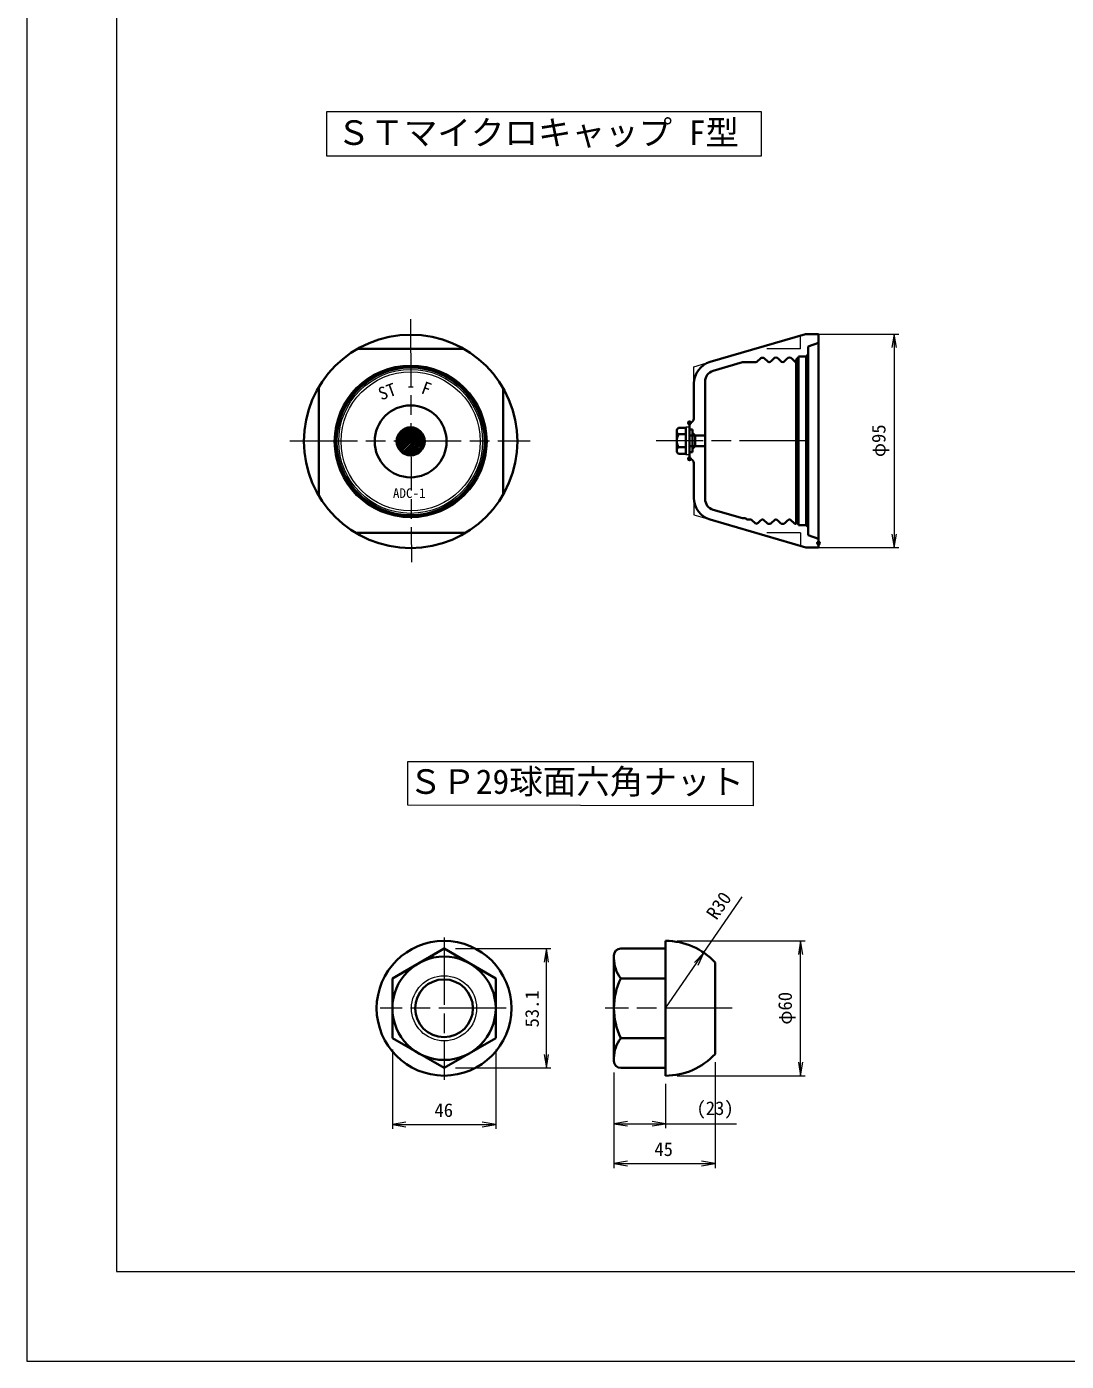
# Model space of a CAD drawing. Units: millimetres at full size, sheet at 1:2.5. Extents: x 9811 to 11491, y -1826 to -623.
# Drawn here: x 9811 to 10274, y -1811 to -1217 of the extents above; entities that cross this region are included whole.
import ezdxf
from ezdxf.enums import TextEntityAlignment as Align

# ---------------------------------------------------------------- set-up
doc = ezdxf.new("R2010")
doc.units = ezdxf.units.MM
doc.header["$LTSCALE"] = 2.5
doc.header["$PDMODE"] = 32
doc.header["$PDSIZE"] = 1.25
for name, pattern in [('CHAIN', [18.5, 12, -1.5, 3.5, -1.5]), ('CHAIN_DOUBLE_DASH', [23.5, 12, -1.5, 3.5, -1.5, 3.5, -1.5]), ('DASHED_SPACED', [12, 6, -6])]:
    doc.linetypes.add(name, pattern=pattern)
for name, color, linetype, lineweight in [('1外形線', 7, 'Continuous', 35), ('2細い実線', 3, 'Continuous', 20), ('4中心線', 1, 'CHAIN', 15), ('5想像線', 6, 'CHAIN_DOUBLE_DASH', 13), ('6寸法線', 4, 'Continuous', 13), ('7枠', 7, 'Continuous', 13), ('_-0', 7, 'Continuous', 13), ('外形線', 7, 'Continuous', 35), ('枠', 7, 'Continuous', 13), ('隠れ線', 2, 'DASHED_SPACED', 13)]:
    doc.layers.add(name, color=color, linetype=linetype, lineweight=lineweight)
doc.styles.add('ＭＳ ゴシック', font='')
doc.styles.get('ＭＳ ゴシック').set_extended_font_data('MS Gothic')

# ---------------------------------------------------------------- blocks, each defined once
blk = doc.blocks.new('open_arrow')
at = {"color": 0, "linetype": 'Continuous', "lineweight": -2}
blk.add_lwpolyline([(7.5, 1.25), (0, 0), (7.5, -1.25)], dxfattribs=at)

msp = doc.modelspace()

# ---------------------------------------------------------------- hatches: boundary and pattern name
at = {"layer": '2細い実線'}
h = msp.add_hatch(dxfattribs=at)
h.set_pattern_fill('USER', color=254, style=0, pattern_type=2)
h.set_pattern_definition([(45, (10418.647, -1597.786), (-0.35355, 0.35355), [])])
h.paths.add_polyline_path([(9988.003, -1401.878), (9985.292, -1406.575, -0.26795), (9984.859, -1406.825), (9982.328, -1406.825), (9979.436, -1406.825, -0.26795), (9979.003, -1406.575), (9976.292, -1401.878, -0.27234), (9976.296, -1401.371), (9976.296, -1401.371), (9979.003, -1396.682, -0.26795), (9979.436, -1396.432), (9982.296, -1396.432), (9984.859, -1396.432, -0.26795), (9985.292, -1396.682), (9987.999, -1401.371), (9987.999, -1401.371, -0.27234)])

# ---------------------------------------------------------------- linework, layer by layer
at = {"layer": '1外形線'}
for p, q in [((10157.924, -1353.871), (10115.383, -1366.285)), ((10163.71, -1357.697), (10163.716, -1445.048)), ((10005.688, -1360.372), (9958.608, -1360.372)), ((10154.71, -1364.121), (10154.71, -1363.871)), ((10154.71, -1364.121), (10154.71, -1438.621)), ((10158.122, -1438.871), (10158.11, -1363.871)), ((10159.11, -1362.871), (10159.116, -1439.877)), ((10129.874, -1366.371), (10116.786, -1370.197)), ((10153.71, -1437.621), (10153.71, -1366.352)), ((9941.311, -1425.89), (9941.311, -1377.366)), ((10023.311, -1425.331), (10023.311, -1377.926)), ((10104.589, -1395.598), (10101.389, -1395.598)), ((10104.589, -1395.598), (10104.589, -1407.145)), ((9979.003, -1396.682), (9976.292, -1401.378)), ((9976.292, -1401.378), (9979.003, -1396.682)), ((9984.859, -1396.432), (9979.436, -1396.432)), ((9988.003, -1401.378), (9985.292, -1396.682)), ((10100.589, -1397.041), (10100.589, -1405.701)), ((10104.589, -1398.485), (10101.389, -1398.485)), ((9976.292, -1401.878), (9979.003, -1406.575)), ((9979.436, -1406.825), (9984.859, -1406.825)), ((9985.292, -1406.575), (9988.003, -1401.878)), ((10104.589, -1404.258), (10101.389, -1404.258)), ((10104.589, -1407.145), (10101.389, -1407.145)), ((10158.001, -1448.894), (10115.383, -1436.412)), ((10129.874, -1435.868), (10116.786, -1432.042)), ((10131.133, -1435.868), (10129.874, -1435.868)), ((10006.567, -1442.371), (9957.729, -1442.371)), ((10154.71, -1438.871), (10154.71, -1438.621)), ((9974.013, -1640.66), (9997.013, -1627.381)), ((9997.013, -1627.381), (10020.013, -1640.66)), ((10095.641, -1627.381), (10075.641, -1627.381)), ((10095.641, -1653.931), (10095.641, -1623.931)), ((10072.641, -1677.481), (10072.641, -1630.381)), ((10117.641, -1674.327), (10117.641, -1633.535)), ((9974.013, -1640.66), (9974.013, -1667.202)), ((10020.013, -1640.66), (10020.013, -1667.202)), ((10095.641, -1640.656), (10075.641, -1640.656)), ((10095.641, -1653.931), (10095.641, -1683.931)), ((9974.013, -1667.202), (9997.013, -1680.481)), ((9997.013, -1680.481), (10020.013, -1667.202)), ((10095.641, -1667.206), (10075.641, -1667.206)), ((10095.641, -1680.481), (10075.641, -1680.481)), ((10095.641, -1683.931), (10095.641, -1680.481))]:
    msp.add_line(p, q, dxfattribs=at)
for centre, radius in [((9982.148, -1401.628), 47.5), ((9982.148, -1401.628), 33), ((9982.148, -1401.628), 16), ((9982.148, -1401.628), 6.25), ((9997.013, -1653.931), 30), ((9997.013, -1653.931), 22.993), ((9997.013, -1653.931), 12.85)]:
    msp.add_circle(centre, radius, dxfattribs=at)
for centre, radius, start, end in [((10118.189, -1375.883), 10, 106.29556, 180.00002), ((10102.291, -1397.041), 1.702, 122.00463, 237.99542), ((9976.725, -1401.628), 0.5, 150, 210), ((9979.436, -1396.932), 0.5, 90, 150), ((9984.859, -1396.932), 0.5, 30, 90), ((9987.57, -1401.628), 0.5, 330, 30), ((10106.197, -1401.371), 5.608, 149.02091, 210.97913), ((9979.436, -1406.325), 0.5, 210, 270), ((9984.859, -1406.325), 0.5, 270, 330), ((10102.291, -1405.701), 1.702, 122.00463, 237.99542), ((10118.189, -1426.814), 10, 180.00002, 253.70448), ((10075.641, -1630.381), 3, 90, 180), ((10095.641, -1653.931), 30, 42.83343, 90), ((10087.641, -1631.656), 15, 180, 216.8699), ((10103.512, -1653.931), 30.871, 154.53143, 180), ((10103.512, -1653.931), 30.871, 180, 205.46857), ((10087.641, -1676.206), 15, 143.1301, 180), ((10095.641, -1653.931), 30, 270, 317.16657), ((10075.641, -1677.481), 3, 180, 270)]:
    msp.add_arc(centre, radius, start, end, dxfattribs=at)
at = {"layer": '2細い実線', "color": 9}
for radius in [33.986, 33.557, 33.237, 32.687, 32.03, 30.973]:
    msp.add_circle((9982.148, -1401.628), radius, dxfattribs=at)
at = {"layer": '2細い実線'}
msp.add_circle((9997.013, -1653.931), 14.5, dxfattribs=at)
at = {"layer": '4中心線'}
for p, q in [((9982.148, -1347.275), (9982.475, -1455.32)), ((9928.418, -1401.371), (10035.327, -1401.371)), ((10158.522, -1401.371), (10091.378, -1401.371)), ((9997.013, -1622.474), (9997.013, -1685.79)), ((10024.645, -1653.931), (9968.545, -1653.931)), ((10125.317, -1653.931), (10068.788, -1653.931))]:
    msp.add_line(p, q, dxfattribs=at)
at = {"layer": '5想像線'}
for p, q in [((10108.189, -1368.388), (10115.383, -1366.285)), ((10108.189, -1375.928), (10108.189, -1368.388)), ((10108.189, -1426.814), (10108.189, -1434.309)), ((10108.189, -1434.309), (10115.383, -1436.412))]:
    msp.add_line(p, q, dxfattribs=at)
at = {"layer": '6寸法線'}
for p, q in [((10163.004, -1353.849), (10199.371, -1353.849)), ((10197.371, -1353.849), (10197.371, -1448.849)), ((10163.004, -1448.849), (10199.371, -1448.849)), ((10095.641, -1653.931), (10129.709, -1604.343)), ((10002.093, -1627.381), (10044.547, -1627.381)), ((10042.547, -1680.481), (10042.547, -1627.381)), ((10100.721, -1623.931), (10157.705, -1623.931)), ((10155.705, -1683.931), (10155.705, -1623.931)), ((9974.013, -1672.282), (9974.013, -1707.657)), ((10020.013, -1672.282), (10020.013, -1707.657)), ((10002.093, -1680.481), (10044.547, -1680.481)), ((10117.641, -1677.907), (10117.641, -1725.054)), ((10072.641, -1682.561), (10072.641, -1725.054)), ((10072.641, -1682.561), (10072.641, -1707.324)), ((10100.721, -1683.931), (10157.705, -1683.931)), ((10095.641, -1687.511), (10095.641, -1707.324)), ((9974.013, -1705.657), (10020.013, -1705.657)), ((10072.641, -1705.324), (10127.228, -1705.324)), ((10072.641, -1723.054), (10117.641, -1723.054))]:
    msp.add_line(p, q, dxfattribs=at)
at = {"layer": '7枠'}
for p, q in [((9811.256, -623.057), (9811.256, -1811.057)), ((9851.256, -663.057), (9851.256, -1771.057)), ((9851.256, -1771.057), (11451.256, -1771.057)), ((9811.256, -1811.057), (11491.256, -1811.057))]:
    msp.add_line(p, q, dxfattribs=at)
at = {"layer": '_-0'}
for p, q in [((10104.589, -1407.621), (10104.589, -1395.121)), ((10104.589, -1395.121), (10106.189, -1395.121)), ((10106.189, -1395.121), (10106.189, -1407.621)), ((10106.189, -1407.621), (10104.589, -1407.621))]:
    msp.add_line(p, q, dxfattribs=at)
at = {"layer": '外形線'}
for p, q in [((10163.71, -1353.871), (10157.924, -1353.871)), ((10163.71, -1357.697), (10163.71, -1353.871)), ((10163.71, -1357.697), (10159.11, -1359.371)), ((10159.11, -1359.371), (10159.11, -1362.871)), ((10136.527, -1365.958), (10137.647, -1364.822)), ((10140.903, -1365.949), (10139.792, -1364.822)), ((10142.536, -1365.949), (10143.656, -1364.813)), ((10146.912, -1365.94), (10145.801, -1364.813)), ((10148.545, -1365.94), (10149.665, -1364.804)), ((10152.921, -1365.93), (10151.81, -1364.804)), ((10154.71, -1364.121), (10153.71, -1365.121)), ((10153.71, -1365.121), (10153.71, -1366.352)), ((10154.71, -1363.871), (10158.11, -1363.871)), ((10159.11, -1362.871), (10158.11, -1363.871)), ((10135.71, -1366.371), (10129.874, -1366.371)), ((10108.189, -1375.928), (10108.189, -1391.371)), ((10113.189, -1374.996), (10113.189, -1401.371)), ((10106.189, -1409.371), (10106.189, -1393.371)), ((10107.589, -1396.371), (10106.189, -1396.371)), ((10113.189, -1398.984), (10106.189, -1398.984)), ((10107.589, -1396.371), (10107.589, -1401.371)), ((10108.702, -1398.984), (10107.589, -1397.871)), ((10107.589, -1406.371), (10107.589, -1401.371)), ((10108.702, -1398.984), (10108.702, -1401.371)), ((10108.702, -1403.758), (10108.702, -1401.372)), ((10113.189, -1427.243), (10113.189, -1401.371)), ((10113.189, -1403.758), (10106.189, -1403.758)), ((10107.589, -1406.371), (10106.189, -1406.371)), ((10108.702, -1403.758), (10107.589, -1404.872)), ((10108.189, -1426.814), (10108.189, -1411.371)), ((10131.71, -1436.371), (10131.133, -1435.868)), ((10133.71, -1436.371), (10131.71, -1436.371)), ((10133.746, -1436.371), (10135.71, -1438.362)), ((10137.894, -1436.784), (10136.783, -1437.911)), ((10139.527, -1436.784), (10140.647, -1437.92)), ((10143.903, -1436.794), (10142.792, -1437.92)), ((10145.536, -1436.794), (10146.656, -1437.929)), ((10149.912, -1436.803), (10148.801, -1437.929)), ((10151.545, -1436.803), (10152.665, -1437.939)), ((10153.71, -1437.621), (10153.71, -1438.39)), ((10154.71, -1438.621), (10153.71, -1437.621)), ((10154.71, -1438.871), (10158.11, -1438.871)), ((10159.11, -1439.871), (10158.11, -1438.871)), ((10159.116, -1439.865), (10158.116, -1438.865)), ((10163.71, -1445.046), (10159.11, -1443.371)), ((10159.116, -1443.365), (10159.116, -1439.865)), ((10163.716, -1445.039), (10159.116, -1443.365)), ((10163.717, -1448.864), (10157.93, -1448.865)), ((10163.689, -1448.894), (10158.001, -1448.894)), ((10163.716, -1445.039), (10163.717, -1448.864))]:
    msp.add_line(p, q, dxfattribs=at)
for centre, radius, start, end in [((10135.71, -1365.381), 1, 270.00002, 324.72163), ((10138.719, -1365.871), 1.5, 44.3639, 135.63615), ((10141.719, -1365.371), 1, 215.27842, 324.72163), ((10144.729, -1365.862), 1.5, 44.3639, 135.63615), ((10147.729, -1365.362), 1, 215.27842, 324.72163), ((10150.738, -1365.853), 1.5, 44.3639, 135.63615), ((10153.738, -1365.353), 1, 215.27842, 268.422), ((10118.189, -1374.996), 5, 106.29556, 180.00002), ((10106.189, -1391.371), 2, 270.00002, 0.00002), ((10106.189, -1411.371), 2, 0.00002, 90.00002), ((10118.189, -1427.243), 5, 180.00002, 253.70448), ((10138.71, -1437.362), 1, 35.27842, 144.72163), ((10144.72, -1437.371), 1, 35.27842, 144.72163), ((10150.729, -1437.381), 1, 35.27842, 144.72163), ((10135.71, -1436.862), 1.5, 270.00002, 315.63615), ((10141.72, -1436.871), 1.5, 224.3639, 315.63615), ((10147.729, -1436.881), 1.5, 224.3639, 315.63615), ((10153.738, -1436.89), 1.5, 224.3639, 268.94808)]:
    msp.add_arc(centre, radius, start, end, dxfattribs=at)
for p in [(10106.189, -1393.371), (10106.189, -1409.371), (10163.689, -1446.894)]:
    msp.add_point(p, dxfattribs=at)
at = {"layer": '枠'}
for points in [[(9944.815, -1254.85), (10138.14, -1254.85), (10138.14, -1274.656), (9944.815, -1274.656)], [(9980.958, -1544.06), (10134.642, -1544.06), (10134.642, -1563.866), (9980.924, -1563.603)]]:
    msp.add_lwpolyline(points, close=True, dxfattribs=at)
at = {"layer": '隠れ線'}
for p, q in [((10155.71, -1360.395), (10155.71, -1354.518)), ((10155.71, -1360.395), (10135.568, -1360.395)), ((10155.71, -1442.371), (10135.729, -1442.371)), ((10155.71, -1442.371), (10155.71, -1448.224)), ((10155.716, -1442.342), (10155.717, -1448.218))]:
    msp.add_line(p, q, dxfattribs=at)

# ---------------------------------------------------------------- block references
at = {"layer": '6寸法線', "xscale": 0.8, "yscale": 0.8}
for p, rotation in [((10197.371, -1353.849), 270), ((10197.371, -1448.849), 90), ((10042.547, -1627.381), 270), ((10155.705, -1623.931), 270), ((10112.629, -1629.204), 235.5), ((10042.547, -1680.481), 90), ((10155.705, -1683.931), 90), ((10020.013, -1705.657), 180), ((10095.641, -1705.324), 180), ((10117.641, -1723.054), 180)]:
    msp.add_blockref('open_arrow', p, dxfattribs=dict(at, rotation=rotation))
for p in [(9974.013, -1705.657), (10072.641, -1705.324), (10072.641, -1723.054)]:
    msp.add_blockref('open_arrow', p, dxfattribs=at)

# ---------------------------------------------------------------- texts
at = {"layer": '6寸法線', "style": 'ＭＳ ゴシック'}
for s, rotation, p in [('φ95', 90, (10190.453, -1401.349)), ('R30', 55.51, (10119.291, -1608.204)), ('53.1', 90, (10036.147, -1654.202)), ('φ60', 90, (10148.787, -1653.931))]:
    msp.add_text(s, height=6.076, rotation=rotation, dxfattribs=at).set_placement(p, align=Align.MIDDLE_CENTER)
for s, p in [('46', (9996.874, -1699.257)), ('(23)', (10117.641, -1698.389)), ('45', (10094.751, -1716.654))]:
    msp.add_text(s, height=6.076, dxfattribs=at).set_placement(p, align=Align.MIDDLE_CENTER)
at = {"layer": '枠', "style": 'ＭＳ ゴシック'}
for s, height, p in [('ＳＴマイクロキャップ F型', 10.94, (9949.286, -1272.947)), ('-', 5.696, (9980.223, -1381.316)), ('ADC-1', 4.272, (9974.259, -1428.08)), ('ＳＰ29球面六角ナット', 10.94, (9981.276, -1561.783))]:
    msp.add_text(s, height=height, dxfattribs=at).set_placement(p, align=Align.BOTTOM_LEFT)
for s, rotation, p in [('ST', 20, (9969.597, -1385.037)), ('F', 340, (9985.806, -1381.697))]:
    msp.add_text(s, height=5.696, rotation=rotation, dxfattribs=at).set_placement(p, align=Align.BOTTOM_LEFT)

doc.saveas('drawing.dxf')
